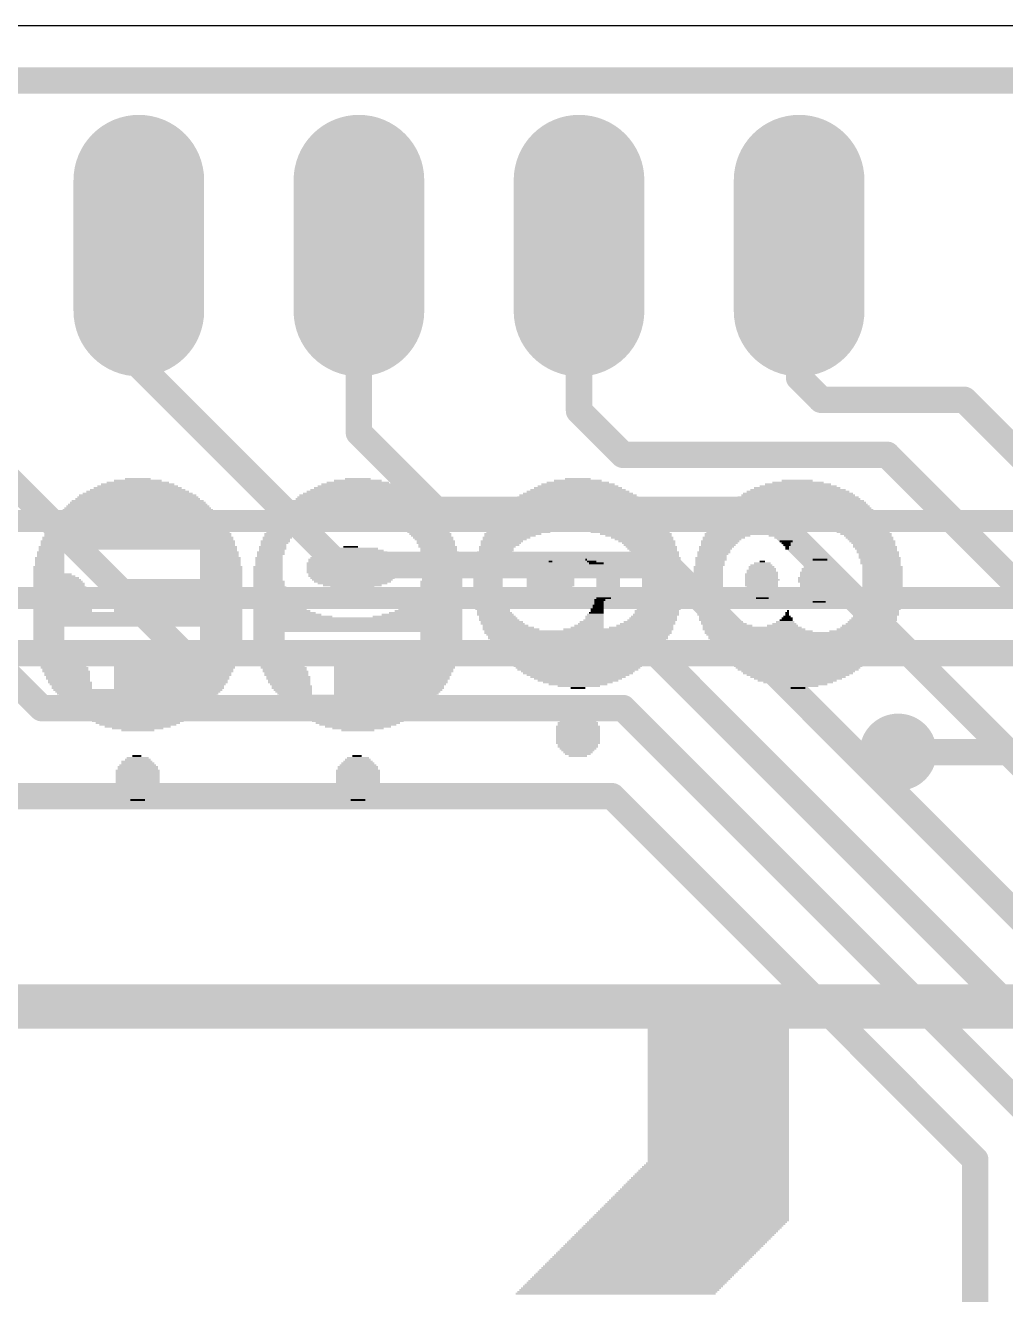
# Model space of a CAD drawing. Extents: x -3.4 to 68.6, y -0.2 to 53.3.
# Drawn here: x 32.73 to 44.04, y 38.7 to 53.34 of the extents above; entities that cross this region are included whole.
import ezdxf

# ---------------------------------------------------------------- set-up
doc = ezdxf.new("R2010")
doc.units = 0
for name, color, linetype in [('1', 12, 'CONTINUOUS'), ('16', 132, 'CONTINUOUS'), ('17', 110, 'CONTINUOUS'), ('18', 3, 'CONTINUOUS'), ('20', 53, 'CONTINUOUS'), ('200', 4, 'CONTINUOUS'), ('51', 253, 'CONTINUOUS')]:
    doc.layers.add(name, color=color, linetype=linetype)

# ---------------------------------------------------------------- blocks, each defined once
blk = doc.blocks.new('RECT')
blk.add_solid([(-0.5, -0.5), (0.5, -0.5), (-0.5, 0.5), (0.5, 0.5)])
blk = doc.blocks.new('LONGP100')
at = {"const_width": 1}
blk.add_lwpolyline([(-0.5, 0), (0.5, 0)], dxfattribs=at)
at = {"const_width": 0.5}
for points in [[(-0.5, 0.25, 1), (-0.5, -0.25)], [(0.5, -0.25, 1), (0.5, 0.25)]]:
    blk.add_lwpolyline(points, format="xyb", dxfattribs=at)
blk = doc.blocks.new('ROUNDV')
at = {"const_width": 0.5}
blk.add_lwpolyline([(0, -0.25, 1), (0, 0.25, 1), (0, -0.25)], format="xyb", dxfattribs=at)

msp = doc.modelspace()

# ---------------------------------------------------------------- linework, layer by layer
at = {"layer": '1', "const_width": 0.3048}
for points in [[(0.635, 52.705), (67.945, 52.705)], [(34.036, 50.8), (34.036, 49.425)], [(36.576, 48.641), (36.576, 50.8)], [(39.116, 48.895), (39.116, 50.8)], [(41.656, 49.276), (41.656, 50.8)], [(28.956, 49.425), (32.915, 45.466)], [(34.036, 49.425), (36.344, 47.117)], [(41.91, 49.022), (41.656, 49.276)], [(34.544, 46.101), (31.496, 49.149)], [(39.624, 48.387), (39.116, 48.895)], [(43.561, 49.022), (41.91, 49.022)], [(50.165, 42.418), (43.561, 49.022)], [(37.465, 47.752), (36.576, 48.641)], [(42.672, 48.387), (39.624, 48.387)], [(49.276, 41.783), (42.672, 48.387)], [(41.275, 47.752), (37.465, 47.752)], [(48.387, 40.64), (41.275, 47.752)], [(40.132, 47.117), (36.344, 47.117)], [(42.3545, 44.8945), (40.132, 47.117)], [(40.005, 46.101), (34.544, 46.101)], [(46.736, 39.37), (40.005, 46.101)], [(32.915, 45.466), (39.624, 45.466)], [(39.624, 45.466), (45.974, 39.116)], [(42.799, 44.958), (42.799, 44.8945)], [(47.625, 39.624), (42.3545, 44.8945)], [(42.799, 44.8945), (42.3545, 44.8945)], [(39.497, 44.45), (30.607, 44.45)], [(39.497, 44.45), (43.688, 40.259)], [(43.688, 40.259), (43.688, 24.892)]]:
    msp.add_lwpolyline(points, dxfattribs=at)
at = {"layer": '1', "const_width": 0.1524}
for points in [[(34.1122, 50.8, 1), (33.9598, 50.8)], [(36.6522, 50.8, 1), (36.4998, 50.8)], [(39.1922, 50.8, 1), (39.0398, 50.8)], [(41.7322, 50.8, 1), (41.5798, 50.8)], [(34.0899, 49.4789, 1), (33.9821, 49.3711)], [(33.9598, 49.425, 1), (34.1122, 49.425)], [(41.7099, 49.3299, 1), (41.6021, 49.2221)], [(41.5798, 49.276, 1), (41.7322, 49.276)], [(39.1699, 48.9489, 1), (39.0621, 48.8411)], [(41.91, 49.0982, 1), (41.91, 48.9458)], [(41.8561, 48.9681, 1), (41.9639, 49.0759)], [(43.6149, 49.0759, 1), (43.5071, 48.9681)], [(43.561, 48.9458, 1), (43.561, 49.0982)], [(39.0398, 48.895, 1), (39.1922, 48.895)], [(36.6299, 48.6949, 1), (36.5221, 48.5871)], [(36.4998, 48.641, 1), (36.6522, 48.641)], [(39.624, 48.4632, 1), (39.624, 48.3108)], [(39.5701, 48.3331, 1), (39.6779, 48.4409)], [(42.7259, 48.4409, 1), (42.6181, 48.3331)], [(42.672, 48.3108, 1), (42.672, 48.4632)], [(37.465, 47.8282, 1), (37.465, 47.6758)], [(37.4111, 47.6981, 1), (37.5189, 47.8059)], [(41.3289, 47.8059, 1), (41.2211, 47.6981)], [(41.275, 47.6758, 1), (41.275, 47.8282)], [(36.344, 47.1932, 1), (36.344, 47.0408)], [(36.2901, 47.0631, 1), (36.3979, 47.1709)], [(40.1859, 47.1709, 1), (40.0781, 47.0631)], [(40.132, 47.0408, 1), (40.132, 47.1932)], [(34.544, 46.1772, 1), (34.544, 46.0248)], [(34.4901, 46.0471, 1), (34.5979, 46.1549)], [(40.0589, 46.1549, 1), (39.9511, 46.0471)], [(40.005, 46.0248, 1), (40.005, 46.1772)], [(32.915, 45.5422, 1), (32.915, 45.3898)], [(32.8611, 45.4121, 1), (32.9689, 45.5199)], [(39.6779, 45.5199, 1), (39.5701, 45.4121)], [(39.624, 45.3898, 1), (39.624, 45.5422)], [(42.8752, 44.958, 1), (42.7228, 44.958)], [(42.4084, 44.9484, 1), (42.3006, 44.8406)], [(42.3545, 44.9707, 1), (42.3545, 44.8183)], [(42.3006, 44.8406, 1), (42.4084, 44.9484)], [(42.7228, 44.8945, 1), (42.8752, 44.8945)], [(42.799, 44.8183, 1), (42.799, 44.9707)], [(39.5509, 44.5039, 1), (39.4431, 44.3961)], [(39.497, 44.3738, 1), (39.497, 44.5262)], [(43.7642, 40.259, 1), (43.6118, 40.259)], [(43.6341, 40.2051, 1), (43.7419, 40.3129)]]:
    msp.add_lwpolyline(points, format="xyb", dxfattribs=at)
at = {"layer": '16'}
for points, const_width in [([(0.635, 52.705), (67.691, 52.705)], 0.3048), ([(62.611, 47.625), (20.574, 47.625)], 0.254), ([(20.828, 46.736), (60.96, 46.736)], 0.254), ([(59.944, 46.101), (22.987, 46.101)], 0.3048), ([(42.799, 44.958), (54.864, 44.958)], 0.3048)]:
    msp.add_lwpolyline(points, dxfattribs=dict(at, const_width=const_width))
at = {"layer": '16', "const_width": 0.1524}
msp.add_lwpolyline([(42.799, 45.0342, 1), (42.799, 44.8818)], format="xyb", dxfattribs=at)
at = {"layer": '20'}
msp.add_line((1, 53.34), (64.516, 53.34), dxfattribs=at)

# ---------------------------------------------------------------- block references
at = {"layer": '17', "xscale": 1.508, "yscale": 1.508, "rotation": 90}
for p in [(34.036, 50.8), (34.036, 50.8), (36.576, 50.8), (36.576, 50.8), (39.116, 50.8), (39.116, 50.8), (41.656, 50.8), (41.656, 50.8)]:
    msp.add_blockref('LONGP100', p, dxfattribs=at)
at = {"layer": '18', "xscale": 0.889, "yscale": 0.889}
msp.add_blockref('ROUNDV', (42.799, 44.958), dxfattribs=at)
msp.add_blockref('ROUNDV', (42.799, 44.958), dxfattribs=at)
at = {"layer": '200', "yscale": 0.0212}
for p, xscale in [((34.0241, 48.0041), 1.016), ((34.0241, 48.0252), 0.9313), ((34.0241, 48.0464), 0.8466), ((34.0241, 48.0676), 0.7196), ((34.0241, 48.0887), 0.5503), ((34.0241, 48.1099), 0.2963), ((36.564, 48.0041), 1.016), ((36.564, 48.0252), 0.9313), ((36.564, 48.0464), 0.8466), ((36.564, 48.0676), 0.7196), ((36.564, 48.0887), 0.5503), ((36.564, 48.1099), 0.2963), ((39.1039, 48.0041), 1.016), ((39.1039, 48.0252), 0.9313), ((39.1039, 48.0464), 0.8466), ((39.1039, 48.0676), 0.7196), ((39.1039, 48.0887), 0.5503), ((39.1039, 48.1099), 0.2963), ((41.6332, 48.0041), 0.9948), ((41.6438, 48.0252), 0.889), ((41.6438, 48.0464), 0.762), ((41.6438, 48.0676), 0.5926), ((41.6332, 48.0887), 0.3598), ((34.0241, 47.8771), 1.4393), ((34.0241, 47.8983), 1.3969), ((34.0241, 47.9194), 1.3546), ((34.0241, 47.9406), 1.27), ((34.0241, 47.9617), 1.1853), ((34.0241, 47.9829), 1.1006), ((36.564, 47.8771), 1.4393), ((36.564, 47.8983), 1.3969), ((36.564, 47.9194), 1.3546), ((36.564, 47.9406), 1.27), ((36.564, 47.9617), 1.1853), ((36.564, 47.9829), 1.1006), ((39.1039, 47.8771), 1.4393), ((39.1039, 47.8983), 1.3969), ((39.1039, 47.9194), 1.3546), ((39.1039, 47.9406), 1.27), ((39.1039, 47.9617), 1.1853), ((39.1039, 47.9829), 1.1006), ((41.6438, 47.8771), 1.4393), ((41.6438, 47.8983), 1.3969), ((41.6438, 47.9194), 1.3123), ((41.6438, 47.9406), 1.27), ((41.6438, 47.9617), 1.1853), ((41.6437, 47.9829), 1.1006), ((34.0241, 47.7289), 1.7779), ((34.0241, 47.7501), 1.7356), ((34.0241, 47.7713), 1.6933), ((34.0241, 47.7924), 1.6509), ((34.0241, 47.8136), 1.6086), ((34.0241, 47.8348), 1.5663), ((34.0241, 47.8559), 1.5239), ((36.564, 47.7289), 1.7779), ((36.564, 47.7501), 1.7356), ((36.564, 47.7713), 1.6933), ((36.564, 47.7924), 1.6509), ((36.564, 47.8136), 1.6086), ((36.564, 47.8348), 1.5663), ((36.564, 47.8559), 1.5239), ((39.1039, 47.7289), 1.7779), ((39.1039, 47.7501), 1.7356), ((39.1039, 47.7713), 1.6933), ((39.1039, 47.7924), 1.6509), ((39.1039, 47.8136), 1.6086), ((39.1039, 47.8348), 1.5663), ((39.1039, 47.8559), 1.5239), ((41.6438, 47.7289), 1.7779), ((41.6438, 47.7501), 1.7356), ((41.6438, 47.7713), 1.6933), ((41.6438, 47.7924), 1.6509), ((41.6438, 47.8136), 1.6086), ((41.6438, 47.8348), 1.5663), ((41.6438, 47.8559), 1.5239), ((34.0241, 47.5808), 2.0319), ((34.0241, 47.6019), 1.9896), ((34.0241, 47.6443), 1.9473), ((34.0241, 47.6231), 1.9473), ((34.0241, 47.6654), 1.9049), ((34.0241, 47.6866), 1.8626), ((34.0241, 47.7078), 1.8203), ((35.7808, 47.5808), 0.4656), ((35.8126, 47.6019), 0.4868), ((35.9078, 47.6443), 0.635), ((35.8655, 47.6231), 0.5503), ((36.564, 47.6654), 1.9049), ((36.564, 47.6866), 1.8626), ((36.564, 47.7078), 1.8203), ((37.1566, 47.6443), 0.762), ((37.2095, 47.6231), 0.6561), ((37.2518, 47.6019), 0.6138), ((37.2836, 47.5808), 0.5926), ((39.1039, 47.5808), 2.0319), ((39.1039, 47.6019), 1.9896), ((39.1039, 47.6443), 1.9473), ((39.1039, 47.6231), 1.9473), ((39.1039, 47.6654), 1.9049), ((39.1039, 47.6866), 1.8626), ((39.1039, 47.7078), 1.8203), ((41.6438, 47.5808), 2.0319), ((41.6438, 47.6019), 1.9896), ((41.6438, 47.6443), 1.9473), ((41.6438, 47.6231), 1.9473), ((41.6438, 47.6654), 1.9049), ((41.6438, 47.6866), 1.8626), ((41.6438, 47.7078), 1.8203), ((34.0241, 47.4326), 2.2012), ((34.0241, 47.4749), 2.1589), ((34.0241, 47.4538), 2.1589), ((34.0241, 47.5173), 2.1166), ((34.0241, 47.4961), 2.1166), ((34.0241, 47.5384), 2.0743), ((34.0241, 47.5596), 2.0319), ((35.6327, 47.4326), 0.3387), ((35.6538, 47.4538), 0.3387), ((35.6644, 47.4749), 0.3598), ((35.6962, 47.5173), 0.381), ((35.6856, 47.4961), 0.3598), ((35.7279, 47.5384), 0.4021), ((35.7597, 47.5596), 0.4233), ((37.3048, 47.5596), 0.5503), ((37.3365, 47.5384), 0.5291), ((37.3683, 47.5173), 0.508), ((37.3788, 47.4961), 0.4868), ((37.4, 47.4749), 0.4868), ((37.4106, 47.4538), 0.4656), ((37.4318, 47.4326), 0.4656), ((38.2784, 47.4326), 0.5503), ((38.3207, 47.4538), 0.5926), ((38.3525, 47.4749), 0.6561), ((39.1039, 47.5173), 2.1166), ((38.416, 47.4961), 0.7408), ((39.1039, 47.5384), 2.0743), ((39.1039, 47.5596), 2.0319), ((39.7071, 47.4961), 0.9101), ((39.7706, 47.4749), 0.8255), ((39.8023, 47.4538), 0.762), ((39.8447, 47.4326), 0.7196), ((40.7865, 47.4326), 0.4868), ((41.1146, 47.4749), 1.1006), ((40.8289, 47.4538), 0.5291), ((41.1781, 47.5173), 1.1853), ((41.1464, 47.4961), 1.1218), ((41.6438, 47.5384), 2.0743), ((41.6438, 47.5596), 2.0319), ((41.4744, 47.4538), 0.3387), ((41.4956, 47.4326), 0.254), ((42.3634, 47.5173), 0.6773), ((42.3951, 47.4961), 0.6138), ((42.4269, 47.4749), 0.5926), ((42.4481, 47.4538), 0.5503), ((42.4692, 47.4326), 0.5503), ((34.0241, 47.3268), 2.2859), ((34.0241, 47.3056), 2.2859), ((33.0293, 47.2844), 0.2963), ((34.0241, 47.3903), 2.2436), ((34.0241, 47.3691), 2.2436), ((34.0241, 47.3479), 2.2436), ((34.0241, 47.4114), 2.2012), ((34.9554, 47.2844), 0.4233), ((35.5797, 47.3268), 0.3175), ((35.5797, 47.3056), 0.3175), ((35.5692, 47.2844), 0.2963), ((35.6115, 47.3903), 0.3387), ((35.5903, 47.3479), 0.2963), ((35.6009, 47.3691), 0.3175), ((35.6221, 47.4114), 0.3175), ((36.5005, 47.2844), 0.7196), ((36.511, 47.3056), 0.5715), ((36.4793, 47.3268), 0.1693), ((37.4423, 47.4114), 0.4445), ((37.4635, 47.3903), 0.4445), ((37.4635, 47.3691), 0.4445), ((37.4847, 47.3268), 0.4445), ((37.4741, 47.3479), 0.4233), ((37.4952, 47.3056), 0.4233), ((37.4952, 47.2844), 0.4233), ((38.162, 47.3056), 0.4022), ((38.162, 47.2844), 0.4022), ((38.1726, 47.3268), 0.4233), ((38.2255, 47.3903), 0.4868), ((38.2149, 47.3691), 0.4656), ((38.2043, 47.3479), 0.4445), ((38.2572, 47.4114), 0.508), ((39.8658, 47.4114), 0.6773), ((39.8976, 47.3903), 0.6561), ((39.9187, 47.3691), 0.6138), ((39.9293, 47.3479), 0.5926), ((39.9505, 47.3268), 0.5926), ((39.9611, 47.3056), 0.5715), ((39.9717, 47.2844), 0.5503), ((40.7019, 47.3268), 0.4022), ((40.6913, 47.3056), 0.381), ((40.6807, 47.2844), 0.3598), ((40.7442, 47.3903), 0.4445), ((40.723, 47.3479), 0.4022), ((40.7336, 47.3691), 0.4233), ((40.7654, 47.4114), 0.4445), ((41.5062, 47.4114), 0.1905), ((41.5062, 47.3903), 0.1482), ((41.5062, 47.3691), 0.1058), ((41.5168, 47.3479), 0.0847), ((41.5168, 47.3268), 0.0423), ((41.5168, 47.3056), 0.0423), ((42.4798, 47.4114), 0.5291), ((42.501, 47.3903), 0.5291), ((42.5115, 47.3691), 0.508), ((42.5221, 47.3479), 0.4868), ((42.5327, 47.3268), 0.508), ((42.5433, 47.3056), 0.4868), ((42.5539, 47.2844), 0.4656), ((33.0081, 47.1998), 0.3387), ((33.0081, 47.1786), 0.3387), ((33.0081, 47.1574), 0.3387), ((33.0081, 47.1363), 0.3387), ((33.0187, 47.2633), 0.3175), ((33.0187, 47.2421), 0.3175), ((33.0187, 47.2209), 0.3175), ((34.9659, 47.2633), 0.4445), ((34.9659, 47.2421), 0.4445), ((34.9659, 47.2209), 0.4445), ((34.9765, 47.1998), 0.4657), ((34.9765, 47.1786), 0.4657), ((34.9765, 47.1574), 0.4657), ((34.9765, 47.1363), 0.4657), ((35.5374, 47.1998), 0.3175), ((35.5374, 47.1786), 0.3175), ((35.5374, 47.1574), 0.3175), ((35.5374, 47.1363), 0.3175), ((35.5586, 47.2633), 0.3175), ((35.5586, 47.2421), 0.3175), ((35.548, 47.2209), 0.2963), ((36.5005, 47.1363), 1.0583), ((36.5005, 47.1786), 1.016), ((36.511, 47.1574), 1.0371), ((36.5005, 47.1998), 0.9736), ((36.5005, 47.2209), 0.9313), ((36.5005, 47.2421), 0.889), ((36.5005, 47.2633), 0.8043), ((37.5058, 47.2633), 0.4445), ((37.5164, 47.2421), 0.4233), ((37.5164, 47.2209), 0.4233), ((37.527, 47.1998), 0.4445), ((37.527, 47.1786), 0.4445), ((37.527, 47.1574), 0.4445), ((37.527, 47.1363), 0.4445), ((38.0879, 47.1363), 0.3387), ((38.1091, 47.1998), 0.381), ((38.0985, 47.1786), 0.3598), ((38.0985, 47.1574), 0.3598), ((38.1408, 47.2633), 0.4022), ((38.1302, 47.2421), 0.381), ((38.1196, 47.2209), 0.3598), ((38.7864, 47.1363), 0.2117), ((38.7864, 47.1574), 0.0423), ((39.1991, 47.1786), 0.0212), ((39.2626, 47.1574), 0.1058), ((39.3155, 47.1363), 0.1693), ((39.9928, 47.2633), 0.5503), ((40.0034, 47.2421), 0.5291), ((40.014, 47.2209), 0.508), ((40.0352, 47.1998), 0.508), ((40.0352, 47.1786), 0.508), ((40.0457, 47.1574), 0.4868), ((40.0457, 47.1363), 0.4868), ((40.6278, 47.1574), 0.3387), ((40.6278, 47.1363), 0.3387), ((40.6384, 47.1998), 0.3598), ((40.6384, 47.1786), 0.3598), ((40.6701, 47.2633), 0.381), ((40.6595, 47.2421), 0.3598), ((40.649, 47.2209), 0.3387), ((41.231, 47.1363), 0.1905), ((41.231, 47.1574), 0.0635), ((41.8977, 47.1363), 0.2963), ((41.8977, 47.1574), 0.254), ((41.8977, 47.1786), 0.1693), ((42.5645, 47.2633), 0.4868), ((42.575, 47.2421), 0.4656), ((42.575, 47.2209), 0.4656), ((42.5856, 47.1998), 0.4868), ((42.5962, 47.1786), 0.4656), ((42.5962, 47.1574), 0.4656), ((42.5962, 47.1363), 0.4656), ((33.0398, 47.0093), 0.4445), ((32.9975, 47.0939), 0.3598), ((32.9975, 47.0728), 0.3598), ((32.9975, 47.0516), 0.3598), ((32.9975, 47.0305), 0.3598), ((33.061, 46.9881), 0.4868), ((33.0081, 47.1151), 0.3387), ((34.9765, 47.1151), 0.4657), ((34.9871, 47.0939), 0.4868), ((34.9871, 47.0728), 0.4868), ((34.9871, 47.0516), 0.4868), ((34.9871, 47.0305), 0.4868), ((34.9871, 47.0093), 0.4868), ((34.9871, 46.9881), 0.4868), ((35.5268, 47.0939), 0.3387), ((35.5268, 47.0728), 0.3387), ((35.5268, 47.0516), 0.3387), ((35.5268, 47.0305), 0.3387), ((35.5268, 47.0093), 0.3387), ((35.5268, 46.9881), 0.3387), ((35.5374, 47.1151), 0.3175), ((36.5005, 47.1151), 1.0583), ((36.5005, 47.0939), 1.0583), ((36.5005, 47.0728), 1.0583), ((36.5005, 47.0516), 1.0583), ((36.5005, 47.0305), 1.0583), ((36.5005, 47.0093), 1.016), ((36.5005, 46.9881), 1.016), ((37.527, 47.1151), 0.4445), ((37.5376, 47.0939), 0.4656), ((37.5376, 47.0728), 0.4656), ((37.5376, 47.0516), 0.4656), ((37.5376, 47.0305), 0.4656), ((37.5376, 47.0093), 0.4656), ((37.5376, 46.9881), 0.4656), ((38.0667, 47.0728), 0.3387), ((38.0667, 47.0516), 0.3387), ((38.0667, 47.0305), 0.3387), ((38.0667, 47.0093), 0.3387), ((38.0667, 46.9881), 0.3387), ((38.0773, 47.0939), 0.3598), ((38.0879, 47.1151), 0.3387), ((38.7864, 47.0093), 0.508), ((38.7864, 46.9881), 0.508), ((38.7864, 47.0516), 0.4656), ((38.797, 47.0305), 0.4868), ((38.7864, 47.0728), 0.4233), ((38.7864, 47.0939), 0.381), ((38.797, 47.1151), 0.3175), ((39.3367, 47.1151), 0.2117), ((39.3684, 47.0939), 0.2328), ((39.3896, 47.0728), 0.2328), ((39.4002, 47.0516), 0.254), ((39.4213, 47.0305), 0.254), ((39.4319, 47.0093), 0.2752), ((39.4319, 46.9881), 0.2752), ((40.0563, 47.1151), 0.4657), ((40.0669, 47.0939), 0.4868), ((40.0669, 47.0728), 0.4868), ((40.0775, 47.0516), 0.4657), ((40.0775, 47.0305), 0.4657), ((40.0775, 47.0093), 0.4657), ((40.0775, 46.9881), 0.4657), ((40.6066, 47.0939), 0.3387), ((40.6066, 47.0728), 0.3387), ((40.6066, 47.0516), 0.3387), ((40.6066, 47.0305), 0.3387), ((40.6066, 47.0093), 0.3387), ((40.6066, 46.9881), 0.3387), ((40.6278, 47.1151), 0.3387), ((41.2204, 47.0093), 0.381), ((41.2204, 46.9881), 0.381), ((41.2204, 47.0516), 0.3387), ((41.231, 47.0305), 0.3598), ((41.2204, 47.0939), 0.2963), ((41.231, 47.0728), 0.3175), ((41.2204, 47.1151), 0.254), ((41.8977, 47.0305), 0.4657), ((41.8977, 47.0093), 0.4657), ((41.8977, 46.9881), 0.4657), ((41.8977, 47.0728), 0.4233), ((41.8977, 47.0516), 0.4233), ((41.8977, 47.0939), 0.381), ((41.8977, 47.1151), 0.3387), ((42.6068, 47.1151), 0.4445), ((42.6174, 47.0939), 0.4656), ((42.6174, 47.0728), 0.4656), ((42.6174, 47.0516), 0.4656), ((42.6174, 47.0305), 0.4656), ((42.6174, 47.0093), 0.4656), ((42.6174, 46.9881), 0.4656), ((33.1033, 46.9246), 0.5715), ((33.1139, 46.9035), 0.5926), ((33.1139, 46.8823), 0.5926), ((33.1245, 46.8611), 0.6138), ((33.1351, 46.84), 0.635), ((33.0822, 46.967), 0.5291), ((33.0928, 46.9458), 0.5503), ((34.4897, 46.9458), 1.4816), ((34.4897, 46.9246), 1.4816), ((34.4897, 46.9035), 1.4816), ((34.4897, 46.8823), 1.4816), ((34.4897, 46.8611), 1.4816), ((34.4897, 46.84), 1.4816), ((34.9871, 46.967), 0.4868), ((35.5268, 46.967), 0.3387), ((35.5268, 46.9458), 0.3387), ((35.5374, 46.9246), 0.3598), ((35.5374, 46.9035), 0.3598), ((35.5374, 46.8823), 0.3598), ((35.548, 46.8611), 0.381), ((35.548, 46.84), 0.381), ((36.5005, 46.967), 0.9736), ((36.5005, 46.9458), 0.9313), ((36.5005, 46.9246), 0.889), ((36.5005, 46.9035), 0.8043), ((36.5005, 46.8823), 0.6773), ((36.5005, 46.8611), 0.508), ((37.5164, 46.84), 0.508), ((37.527, 46.9246), 0.4868), ((37.527, 46.9035), 0.4868), ((37.527, 46.8823), 0.4868), ((37.527, 46.8611), 0.4868), ((37.5376, 46.967), 0.4656), ((37.5376, 46.9458), 0.4656), ((38.0667, 46.967), 0.3387), ((38.0667, 46.9458), 0.3387), ((38.0667, 46.9246), 0.3387), ((38.0667, 46.9035), 0.3387), ((38.0667, 46.8823), 0.3387), ((38.0667, 46.8611), 0.3387), ((38.0667, 46.84), 0.3387), ((38.7758, 46.8611), 0.5291), ((38.7864, 46.967), 0.5503), ((38.7864, 46.9458), 0.5503), ((38.7864, 46.9246), 0.5503), ((38.7864, 46.9035), 0.5503), ((38.7864, 46.8823), 0.5503), ((38.7864, 46.84), 0.508), ((39.4531, 46.967), 0.2752), ((39.4531, 46.9458), 0.2752), ((39.4531, 46.9246), 0.2752), ((39.4531, 46.9035), 0.2752), ((39.4531, 46.8823), 0.2752), ((39.4531, 46.8611), 0.2752), ((39.4531, 46.84), 0.2752), ((40.0775, 46.967), 0.4657), ((40.0775, 46.9458), 0.4657), ((40.0775, 46.9246), 0.4657), ((40.0775, 46.9035), 0.4657), ((40.0775, 46.8823), 0.4657), ((40.0775, 46.8611), 0.4657), ((40.0775, 46.84), 0.4657), ((40.6066, 46.967), 0.3387), ((40.6066, 46.9458), 0.3387), ((40.6066, 46.9246), 0.3387), ((40.6066, 46.9035), 0.3387), ((40.6066, 46.8823), 0.3387), ((40.6066, 46.8611), 0.3387), ((40.6066, 46.84), 0.3387), ((41.2204, 46.967), 0.381), ((41.231, 46.9458), 0.4022), ((41.2204, 46.9246), 0.381), ((41.2204, 46.9035), 0.381), ((41.2204, 46.8823), 0.381), ((41.231, 46.8611), 0.3598), ((41.231, 46.84), 0.3598), ((41.8872, 46.967), 0.4868), ((41.8872, 46.9458), 0.4868), ((41.8872, 46.9246), 0.4868), ((41.8977, 46.9035), 0.4657), ((41.8977, 46.8823), 0.4657), ((41.8977, 46.8611), 0.4657), ((41.8872, 46.84), 0.4445), ((42.6174, 46.967), 0.4656), ((42.6174, 46.9458), 0.4656), ((42.6174, 46.9246), 0.4656), ((42.6174, 46.9035), 0.4656), ((42.6174, 46.8823), 0.4656), ((42.6174, 46.8611), 0.4656), ((42.6174, 46.84), 0.4656), ((33.1351, 46.8188), 0.635), ((33.1351, 46.7976), 0.635), ((33.1457, 46.7765), 0.6561), ((33.1457, 46.7553), 0.6561), ((33.1457, 46.7341), 0.6561), ((33.1457, 46.713), 0.6561), ((33.1457, 46.6918), 0.6561), ((34.4897, 46.8188), 1.4816), ((34.4897, 46.7976), 1.4816), ((34.4897, 46.7765), 1.4816), ((34.4897, 46.7553), 1.4816), ((34.4897, 46.7341), 1.4816), ((34.4897, 46.713), 1.4816), ((34.4897, 46.6918), 1.4816), ((35.548, 46.8188), 0.381), ((35.5586, 46.7976), 0.4022), ((35.5797, 46.7341), 0.4445), ((35.5903, 46.713), 0.4657), ((35.6009, 46.6918), 0.4868), ((35.5692, 46.7765), 0.4233), ((35.5692, 46.7553), 0.4233), ((37.4635, 46.6918), 0.6138), ((37.4741, 46.713), 0.5926), ((37.4847, 46.7341), 0.5715), ((37.4952, 46.7765), 0.5503), ((37.4952, 46.7553), 0.5503), ((37.5058, 46.7976), 0.5291), ((37.5164, 46.8188), 0.508), ((38.0667, 46.8188), 0.3387), ((38.0667, 46.7976), 0.3387), ((38.0667, 46.7765), 0.3387), ((38.0773, 46.7553), 0.3598), ((38.0773, 46.7341), 0.3598), ((38.0773, 46.713), 0.3598), ((38.0985, 46.6918), 0.3598), ((38.7864, 46.8188), 0.508), ((38.7864, 46.7976), 0.4656), ((38.7864, 46.7765), 0.4233), ((38.7864, 46.7553), 0.381), ((38.7864, 46.7341), 0.2963), ((38.7864, 46.713), 0.2117), ((39.3578, 46.713), 0.127), ((39.3473, 46.6918), 0.1058), ((39.4425, 46.8188), 0.254), ((39.4319, 46.7976), 0.2328), ((39.4319, 46.7765), 0.2328), ((39.4002, 46.7341), 0.1693), ((39.4108, 46.7553), 0.1905), ((40.0669, 46.7341), 0.4868), ((40.0669, 46.713), 0.4868), ((40.0563, 46.6918), 0.4657), ((40.0775, 46.8188), 0.4657), ((40.0775, 46.7976), 0.4657), ((40.0775, 46.7765), 0.4657), ((40.0775, 46.7553), 0.4657), ((40.6066, 46.8188), 0.3387), ((40.6066, 46.7976), 0.3387), ((40.6172, 46.7765), 0.3598), ((40.6172, 46.7553), 0.3598), ((40.6172, 46.7341), 0.3598), ((40.6172, 46.713), 0.3598), ((40.6384, 46.6918), 0.3598), ((41.2204, 46.8188), 0.3387), ((41.2204, 46.7976), 0.2963), ((41.231, 46.7765), 0.2752), ((41.231, 46.7553), 0.2328), ((41.231, 46.7341), 0.1482), ((41.8977, 46.8188), 0.4233), ((41.8872, 46.7976), 0.4022), ((41.8977, 46.7765), 0.381), ((41.8977, 46.7553), 0.3387), ((41.8977, 46.7341), 0.2963), ((41.8872, 46.713), 0.2328), ((41.8872, 46.6918), 0.1482), ((42.6068, 46.7553), 0.4868), ((42.6068, 46.7341), 0.4868), ((42.6068, 46.713), 0.4868), ((42.5962, 46.6918), 0.4656), ((42.6174, 46.8188), 0.4656), ((42.6174, 46.7976), 0.4656), ((42.6174, 46.7765), 0.4656), ((33.1563, 46.6706), 0.6773), ((33.1563, 46.6495), 0.6773), ((33.1563, 46.6283), 0.6773), ((33.1563, 46.6071), 0.6773), ((33.1563, 46.586), 0.6773), ((34.0241, 46.5648), 2.4129), ((34.0241, 46.5436), 2.4129), ((34.4897, 46.6706), 1.4816), ((34.4897, 46.6495), 1.4816), ((34.4897, 46.6283), 1.4816), ((34.4897, 46.6071), 1.4816), ((34.4897, 46.586), 1.4816), ((35.6115, 46.6706), 0.508), ((35.6432, 46.6283), 0.5715), ((35.6644, 46.6071), 0.6138), ((35.7173, 46.5648), 0.7196), ((35.7491, 46.5436), 0.7831), ((35.6327, 46.6495), 0.5503), ((35.6856, 46.586), 0.6561), ((37.3048, 46.5436), 0.9313), ((37.3471, 46.5648), 0.8466), ((37.3788, 46.586), 0.7831), ((37.4, 46.6071), 0.7408), ((37.4212, 46.6283), 0.6985), ((37.4318, 46.6495), 0.6773), ((37.4529, 46.6706), 0.635), ((38.1196, 46.6071), 0.4022), ((38.0985, 46.6706), 0.3598), ((38.1091, 46.6495), 0.381), ((38.1091, 46.6283), 0.381), ((38.1302, 46.586), 0.381), ((38.1408, 46.5648), 0.4022), ((38.1514, 46.5436), 0.4233), ((39.3049, 46.5436), 0.1905), ((39.3155, 46.5648), 0.1693), ((39.3261, 46.6071), 0.1482), ((39.3261, 46.586), 0.1482), ((39.3367, 46.6495), 0.127), ((39.3367, 46.6283), 0.127), ((39.3473, 46.6706), 0.1058), ((40.0034, 46.5436), 0.5291), ((40.014, 46.586), 0.508), ((40.014, 46.5648), 0.508), ((40.0352, 46.6071), 0.508), ((40.0457, 46.6706), 0.4868), ((40.0457, 46.6495), 0.4868), ((40.0457, 46.6283), 0.4868), ((40.6595, 46.6071), 0.4022), ((40.6384, 46.6706), 0.3598), ((40.649, 46.6495), 0.381), ((40.649, 46.6283), 0.381), ((40.6701, 46.586), 0.381), ((40.6807, 46.5648), 0.4022), ((40.6913, 46.5436), 0.4233), ((41.5168, 46.5648), 0.0423), ((41.5168, 46.5436), 0.0423), ((41.5273, 46.586), 0.0212), ((42.5433, 46.5436), 0.5291), ((42.5539, 46.5648), 0.508), ((42.575, 46.6071), 0.508), ((42.5645, 46.586), 0.4868), ((42.5856, 46.6706), 0.4868), ((42.5856, 46.6495), 0.4868), ((42.5856, 46.6283), 0.4868), ((32.9975, 46.3955), 0.3598), ((34.0241, 46.5225), 2.4129), ((34.0241, 46.5013), 2.4129), ((34.0241, 46.4801), 2.4129), ((34.0241, 46.459), 2.4129), ((34.0241, 46.4378), 2.4129), ((34.0241, 46.4166), 2.4129), ((34.9871, 46.3955), 0.4868), ((35.8126, 46.5225), 0.9101), ((36.564, 46.5013), 2.4129), ((36.564, 46.4801), 2.4129), ((36.564, 46.459), 2.4129), ((36.564, 46.4378), 2.4129), ((36.564, 46.4166), 2.4129), ((36.564, 46.3955), 2.4129), ((37.2518, 46.5225), 1.0371), ((38.1831, 46.5013), 0.4445), ((38.1937, 46.4801), 0.4656), ((38.1726, 46.5225), 0.4233), ((38.2255, 46.459), 0.4868), ((38.2361, 46.4378), 0.508), ((38.2678, 46.4166), 0.5291), ((38.2996, 46.3955), 0.5926), ((39.2097, 46.3955), 0.381), ((39.2308, 46.4166), 0.3387), ((39.252, 46.4378), 0.2963), ((39.2626, 46.459), 0.2752), ((39.2838, 46.4801), 0.2328), ((39.2943, 46.5225), 0.2117), ((39.2943, 46.5013), 0.2117), ((39.8341, 46.3955), 0.7408), ((39.8764, 46.4166), 0.6561), ((39.9082, 46.4378), 0.635), ((39.9293, 46.459), 0.5926), ((39.9611, 46.4801), 0.5715), ((39.9717, 46.5013), 0.5503), ((39.9822, 46.5225), 0.5291), ((40.723, 46.5013), 0.4445), ((40.7125, 46.5225), 0.4233), ((40.7336, 46.4801), 0.4657), ((40.7865, 46.4378), 0.5291), ((40.7654, 46.459), 0.4868), ((40.8289, 46.4166), 0.5715), ((41.1146, 46.3955), 1.143), ((41.4638, 46.4166), 0.3598), ((41.485, 46.4378), 0.2752), ((41.4956, 46.459), 0.2117), ((41.5062, 46.4801), 0.1482), ((41.5168, 46.5013), 0.127), ((41.5168, 46.5225), 0.0847), ((42.4375, 46.3955), 0.6138), ((42.4481, 46.4166), 0.5926), ((42.4798, 46.4378), 0.5715), ((42.4904, 46.459), 0.5503), ((42.5115, 46.4801), 0.5503), ((42.5221, 46.5013), 0.5291), ((42.5327, 46.5225), 0.508), ((32.9975, 46.3743), 0.3598), ((32.9975, 46.3531), 0.3598), ((32.9975, 46.332), 0.3598), ((32.9975, 46.3108), 0.3598), ((32.9975, 46.2896), 0.3598), ((32.9975, 46.2685), 0.3598), ((32.9975, 46.2473), 0.3598), ((34.9871, 46.3743), 0.4868), ((34.9871, 46.3531), 0.4868), ((34.9871, 46.332), 0.4868), ((34.9871, 46.3108), 0.4868), ((34.9871, 46.2896), 0.4868), ((34.9871, 46.2685), 0.4868), ((34.9871, 46.2473), 0.4868), ((35.5374, 46.332), 0.3598), ((35.5374, 46.3108), 0.3598), ((35.5374, 46.2896), 0.3598), ((35.5374, 46.2685), 0.3598), ((35.5374, 46.2473), 0.3598), ((36.564, 46.3743), 2.4129), ((36.564, 46.3531), 2.4129), ((37.527, 46.332), 0.4868), ((37.527, 46.3108), 0.4868), ((37.527, 46.2896), 0.4868), ((37.527, 46.2685), 0.4868), ((37.527, 46.2473), 0.4868), ((38.3313, 46.3743), 0.6561), ((39.1039, 46.3531), 2.1589), ((39.1039, 46.332), 2.1589), ((39.1039, 46.3108), 2.1166), ((39.1039, 46.2896), 2.0743), ((39.1039, 46.2685), 2.0743), ((39.1039, 46.2473), 2.0319), ((39.5695, 46.3743), 1.2699), ((41.1358, 46.3743), 1.1853), ((41.1887, 46.3531), 1.2488), ((41.6332, 46.332), 2.1378), ((41.6438, 46.3108), 2.1166), ((41.6438, 46.2896), 2.0743), ((41.6438, 46.2685), 2.0743), ((41.6438, 46.2473), 2.0319), ((42.3634, 46.3531), 0.7196), ((42.4163, 46.3743), 0.6561), ((32.9975, 46.2262), 0.3598), ((32.9975, 46.205), 0.3598), ((33.0081, 46.1838), 0.3387), ((33.0081, 46.1627), 0.3387), ((33.0081, 46.1415), 0.3387), ((33.0398, 46.1203), 0.4022), ((34.9871, 46.2262), 0.4868), ((34.9765, 46.205), 0.4657), ((34.9765, 46.1838), 0.4657), ((34.9765, 46.1627), 0.4657), ((34.9765, 46.1415), 0.4657), ((34.9765, 46.1203), 0.4657), ((35.5374, 46.2262), 0.3598), ((35.548, 46.205), 0.3387), ((35.548, 46.1838), 0.3387), ((35.548, 46.1627), 0.3387), ((35.548, 46.1415), 0.3387), ((35.548, 46.1203), 0.3387), ((37.527, 46.2262), 0.4868), ((37.5164, 46.205), 0.4656), ((37.5164, 46.1838), 0.4656), ((37.5164, 46.1627), 0.4656), ((37.5164, 46.1415), 0.4656), ((37.5164, 46.1203), 0.4656), ((39.1039, 46.2262), 2.0319), ((39.1039, 46.205), 1.9896), ((39.1039, 46.1838), 1.9473), ((39.1039, 46.1627), 1.9049), ((39.1039, 46.1415), 1.9049), ((39.1039, 46.1203), 1.8626), ((41.6438, 46.2262), 2.0319), ((41.6438, 46.205), 1.9896), ((41.6438, 46.1838), 1.9473), ((41.6438, 46.1627), 1.9049), ((41.6438, 46.1415), 1.9049), ((41.6438, 46.1203), 1.8626), ((33.0716, 46.0992), 0.4233), ((33.1033, 46.0568), 0.4868), ((33.1139, 46.0357), 0.508), ((33.0928, 46.078), 0.4656), ((33.1351, 46.0145), 0.508), ((33.1457, 45.9933), 0.5291), ((33.1563, 45.9722), 0.5503), ((34.4685, 46.0568), 1.4393), ((34.4685, 46.0357), 1.4393), ((34.458, 46.0145), 1.4181), ((34.458, 45.9933), 1.4181), ((34.458, 45.9722), 1.4181), ((34.9659, 46.0992), 0.4445), ((34.9659, 46.078), 0.4445), ((35.5586, 46.0992), 0.3175), ((35.5692, 46.078), 0.3387), ((35.6115, 46.0568), 0.4233), ((35.6327, 46.0357), 0.4656), ((35.6538, 46.0145), 0.4656), ((35.6644, 45.9933), 0.4868), ((35.675, 45.9722), 0.508), ((36.9979, 46.0145), 1.4181), ((36.9979, 45.9933), 1.4181), ((36.9979, 45.9722), 1.4181), ((37.5058, 46.0992), 0.4445), ((37.5058, 46.078), 0.4445), ((37.5058, 46.0568), 0.4445), ((37.5058, 46.0357), 0.4445), ((39.1039, 46.0992), 1.8203), ((39.1039, 46.078), 1.7779), ((39.1039, 46.0568), 1.7356), ((39.1039, 46.0357), 1.6933), ((39.1039, 46.0145), 1.6509), ((39.1039, 45.9933), 1.6086), ((39.1039, 45.9722), 1.5663), ((41.6438, 46.0992), 1.8203), ((41.6438, 46.078), 1.7779), ((41.6438, 46.0568), 1.7356), ((41.6438, 46.0357), 1.6933), ((41.6438, 46.0145), 1.6509), ((41.6438, 45.9933), 1.6086), ((41.6438, 45.9722), 1.5663), ((33.1774, 45.9298), 0.5503), ((33.1668, 45.951), 0.5291), ((33.188, 45.9087), 0.5291), ((33.1986, 45.8875), 0.5503), ((33.2092, 45.8663), 0.5292), ((33.2092, 45.8452), 0.5292), ((33.2198, 45.824), 0.508), ((34.4368, 45.9087), 1.3758), ((34.4368, 45.8875), 1.3758), ((34.4262, 45.8663), 1.3546), ((34.4262, 45.8452), 1.3546), ((34.4156, 45.824), 1.3334), ((34.4474, 45.951), 1.3969), ((34.4474, 45.9298), 1.3969), ((35.7067, 45.9298), 0.5291), ((35.6962, 45.951), 0.508), ((35.7173, 45.9087), 0.508), ((35.7279, 45.8875), 0.5291), ((35.7385, 45.8663), 0.508), ((35.7385, 45.8452), 0.508), ((35.7597, 45.824), 0.508), ((36.9873, 45.951), 1.3969), ((36.9873, 45.9298), 1.3969), ((36.9767, 45.9087), 1.3758), ((36.9767, 45.8875), 1.3758), ((36.9661, 45.8663), 1.3546), ((36.9661, 45.8452), 1.3546), ((36.9555, 45.824), 1.3334), ((39.1039, 45.951), 1.4816), ((39.1039, 45.9298), 1.4393), ((39.1039, 45.9087), 1.3969), ((39.1039, 45.8875), 1.3123), ((39.1039, 45.8663), 1.27), ((39.1039, 45.8452), 1.1853), ((39.1039, 45.824), 1.1006), ((41.6438, 45.951), 1.4816), ((41.6438, 45.9298), 1.4393), ((41.6438, 45.9087), 1.3969), ((41.6438, 45.8875), 1.3123), ((41.6438, 45.8663), 1.27), ((41.6438, 45.8452), 1.1853), ((41.6437, 45.824), 1.1006), ((33.2198, 45.8028), 0.508), ((33.2303, 45.7817), 0.4868), ((33.2409, 45.7605), 0.508), ((33.2515, 45.7393), 0.4868), ((33.2621, 45.7182), 0.4657), ((33.2621, 45.697), 0.4657), ((34.0241, 45.6758), 1.9473), ((34.4156, 45.8028), 1.3334), ((34.405, 45.7817), 1.3123), ((34.405, 45.7605), 1.3123), ((34.3839, 45.7182), 1.27), ((34.3839, 45.697), 1.27), ((34.3945, 45.7393), 1.2911), ((35.7597, 45.8028), 0.508), ((35.7702, 45.7817), 0.4868), ((35.7702, 45.7605), 0.4868), ((35.7808, 45.7393), 0.4656), ((35.802, 45.7182), 0.4656), ((35.802, 45.697), 0.4656), ((35.8126, 45.6758), 0.4445), ((36.9555, 45.8028), 1.3334), ((36.9449, 45.7817), 1.3123), ((36.9449, 45.7605), 1.3123), ((36.9344, 45.7393), 1.2911), ((36.9238, 45.7182), 1.27), ((36.9238, 45.697), 1.27), ((36.9132, 45.6758), 1.2488), ((39.1039, 45.8028), 1.016), ((39.1039, 45.7817), 0.9313), ((39.1039, 45.7605), 0.8043), ((39.1039, 45.7393), 0.6773), ((39.1144, 45.7182), 0.4868), ((39.1039, 45.697), 0.1693), ((41.6438, 45.8028), 1.016), ((41.6332, 45.7817), 0.9101), ((41.6438, 45.7605), 0.8043), ((41.6438, 45.7393), 0.6773), ((41.6332, 45.7182), 0.4868), ((41.6438, 45.697), 0.1693), ((34.0241, 45.6547), 1.9049), ((34.0241, 45.6335), 1.8626), ((34.0241, 45.6123), 1.8203), ((34.0241, 45.5912), 1.8203), ((34.0241, 45.57), 1.7779), ((34.0241, 45.5488), 1.7356), ((34.0241, 45.5277), 1.6933), ((35.8231, 45.6547), 0.4233), ((35.8337, 45.6335), 0.4022), ((36.564, 45.6123), 1.8203), ((36.564, 45.5912), 1.8203), ((36.564, 45.57), 1.7779), ((36.564, 45.5488), 1.7356), ((36.564, 45.5277), 1.6933), ((36.9026, 45.6547), 1.2276), ((36.892, 45.6335), 1.2065), ((34.0241, 45.5065), 1.6509), ((34.0241, 45.4853), 1.5663), ((34.0241, 45.4642), 1.5239), ((34.0241, 45.443), 1.4816), ((34.0241, 45.4218), 1.4393), ((34.0241, 45.4007), 1.3546), ((34.0241, 45.3795), 1.3123), ((36.564, 45.5065), 1.6509), ((36.564, 45.4853), 1.5663), ((36.564, 45.4642), 1.5239), ((36.564, 45.443), 1.4816), ((36.564, 45.4218), 1.4393), ((36.564, 45.4007), 1.3546), ((36.564, 45.3795), 1.3123), ((39.1039, 45.3795), 0.2963), ((39.1039, 45.4007), 0.2117), ((34.0241, 45.3584), 1.2276), ((34.0241, 45.3372), 1.143), ((34.0241, 45.316), 1.0583), ((34.0241, 45.2949), 0.9736), ((34.0241, 45.2737), 0.889), ((34.0241, 45.2525), 0.762), ((34.0241, 45.2314), 0.5926), ((36.564, 45.3584), 1.2276), ((36.564, 45.3372), 1.143), ((36.564, 45.316), 1.0583), ((36.564, 45.2949), 0.9736), ((36.564, 45.2737), 0.889), ((36.564, 45.2525), 0.762), ((36.564, 45.2314), 0.5926), ((39.1039, 45.2525), 0.508), ((39.1039, 45.2314), 0.508), ((39.1039, 45.2949), 0.4656), ((39.1039, 45.2737), 0.4656), ((39.1039, 45.316), 0.4233), ((39.1039, 45.3372), 0.381), ((39.1039, 45.3584), 0.3387), ((34.0241, 45.2102), 0.381), ((36.564, 45.2102), 0.381), ((39.1039, 45.2102), 0.508), ((39.1039, 45.189), 0.508), ((39.1039, 45.1679), 0.508), ((39.1039, 45.1467), 0.508), ((39.1039, 45.1255), 0.508), ((39.1039, 45.1044), 0.508), ((39.1039, 45.0832), 0.508), ((39.1039, 45.062), 0.508), ((39.1039, 45.0409), 0.4656), ((39.1039, 45.0197), 0.4656), ((39.1039, 44.9985), 0.4233), ((39.1039, 44.9774), 0.381), ((39.1039, 44.9562), 0.3387), ((39.1039, 44.935), 0.2963), ((34.0241, 44.7869), 0.4656), ((34.0241, 44.808), 0.4233), ((34.0135, 44.8504), 0.3598), ((34.0241, 44.8292), 0.381), ((34.0241, 44.8715), 0.2963), ((34.0241, 44.8927), 0.254), ((34.0135, 44.9139), 0.1058), ((36.564, 44.7869), 0.4656), ((36.564, 44.808), 0.4233), ((36.564, 44.8292), 0.381), ((36.564, 44.8504), 0.3387), ((36.564, 44.8715), 0.2963), ((36.564, 44.8927), 0.254), ((36.5534, 44.9139), 0.1058), ((39.1039, 44.9139), 0.2117), ((34.0241, 44.7445), 0.508), ((34.0241, 44.7234), 0.508), ((34.0241, 44.7022), 0.508), ((34.0241, 44.681), 0.508), ((34.0241, 44.6599), 0.508), ((34.0241, 44.6387), 0.508), ((34.0241, 44.7657), 0.4656), ((36.564, 44.7445), 0.508), ((36.564, 44.7234), 0.508), ((36.564, 44.7022), 0.508), ((36.564, 44.681), 0.508), ((36.564, 44.6599), 0.508), ((36.564, 44.6387), 0.508), ((36.564, 44.7657), 0.4656), ((34.0241, 44.6175), 0.508), ((34.0241, 44.5964), 0.508), ((34.0241, 44.5752), 0.508), ((34.0135, 44.5541), 0.4868), ((34.0241, 44.5329), 0.4656), ((34.0241, 44.5117), 0.4233), ((34.0241, 44.4906), 0.4233), ((36.564, 44.6175), 0.508), ((36.564, 44.5964), 0.508), ((36.564, 44.5752), 0.508), ((36.5534, 44.5541), 0.4868), ((36.564, 44.5329), 0.4656), ((36.564, 44.5117), 0.4233), ((36.564, 44.4906), 0.4233), ((34.0241, 44.4694), 0.381), ((34.0241, 44.4482), 0.3387), ((34.0241, 44.4271), 0.254), ((34.0241, 44.4059), 0.1693), ((36.564, 44.4694), 0.381), ((36.564, 44.4482), 0.3387), ((36.564, 44.4271), 0.254), ((36.564, 44.4059), 0.1693), ((46.8505, 42.2681), 35.8126), ((46.8505, 42.247), 35.8126), ((46.8505, 42.2258), 35.8126), ((46.8505, 42.2046), 35.8126), ((46.8505, 42.1835), 35.8126), ((46.8505, 42.1623), 35.8126), ((46.8505, 42.1411), 35.8126), ((46.8505, 42.12), 35.8126), ((46.8505, 42.0988), 35.8126), ((46.8505, 42.0777), 35.8126), ((46.8505, 42.0565), 35.8126), ((46.8505, 42.0353), 35.8126), ((46.8505, 42.0142), 35.8126), ((46.8505, 41.993), 35.8126), ((46.8505, 41.9718), 35.8126), ((46.8505, 41.9507), 35.8126), ((46.8505, 41.9295), 35.8126), ((46.8505, 41.9083), 35.8126), ((46.8505, 41.8872), 35.8126), ((46.8505, 41.866), 35.8126), ((46.8505, 41.8448), 35.8126), ((46.8505, 41.8237), 35.8126), ((46.8505, 41.8025), 35.8126), ((46.8505, 41.7813), 35.8126), ((40.723, 41.7602), 1.6298), ((40.723, 41.739), 1.6298), ((40.723, 41.7178), 1.6298), ((40.723, 41.6967), 1.6298), ((40.723, 41.6755), 1.6298), ((40.723, 41.6543), 1.6298), ((40.723, 41.6332), 1.6298), ((40.723, 41.612), 1.6298), ((40.723, 41.5908), 1.6298), ((40.723, 41.5697), 1.6298), ((40.723, 41.5485), 1.6298), ((40.723, 41.5273), 1.6298), ((40.723, 41.5062), 1.6298), ((40.723, 41.485), 1.6298), ((40.723, 41.4638), 1.6298), ((40.723, 41.4427), 1.6298), ((40.723, 41.4215), 1.6298), ((40.723, 41.4003), 1.6298), ((40.723, 41.3792), 1.6298), ((40.723, 41.358), 1.6298), ((40.723, 41.3368), 1.6298), ((40.723, 41.3157), 1.6298), ((40.723, 41.2945), 1.6298), ((40.723, 41.2733), 1.6298), ((40.723, 41.2522), 1.6298), ((40.723, 41.231), 1.6298), ((40.723, 41.2099), 1.6298), ((40.723, 41.1887), 1.6298), ((40.723, 41.1675), 1.6298), ((40.723, 41.1464), 1.6298), ((40.723, 41.1252), 1.6298), ((40.723, 41.104), 1.6298), ((40.723, 41.0829), 1.6298), ((40.723, 41.0617), 1.6298), ((40.723, 41.0405), 1.6298), ((40.723, 41.0194), 1.6298), ((40.723, 40.9982), 1.6298), ((40.723, 40.977), 1.6298), ((40.723, 40.9559), 1.6298), ((40.723, 40.9347), 1.6298), ((40.723, 40.9135), 1.6298), ((40.723, 40.8924), 1.6298), ((40.723, 40.8712), 1.6298), ((40.723, 40.85), 1.6298), ((40.723, 40.8289), 1.6298), ((40.723, 40.8077), 1.6298), ((40.723, 40.7865), 1.6298), ((40.723, 40.7654), 1.6298), ((40.723, 40.7442), 1.6298), ((40.723, 40.723), 1.6298), ((40.723, 40.7019), 1.6298), ((40.723, 40.6807), 1.6298), ((40.723, 40.6595), 1.6298), ((40.723, 40.6384), 1.6298), ((40.723, 40.6172), 1.6298), ((40.723, 40.596), 1.6298), ((40.723, 40.5749), 1.6298), ((40.723, 40.5537), 1.6298), ((40.723, 40.5325), 1.6298), ((40.723, 40.5114), 1.6298), ((40.723, 40.4902), 1.6298), ((40.723, 40.469), 1.6298), ((40.723, 40.4479), 1.6298), ((40.723, 40.4267), 1.6298), ((40.723, 40.4056), 1.6298), ((40.723, 40.3844), 1.6298), ((40.723, 40.3632), 1.6298), ((40.723, 40.3421), 1.6298), ((40.723, 40.3209), 1.6298), ((40.723, 40.2997), 1.6298), ((40.723, 40.2786), 1.6298), ((40.723, 40.2574), 1.6298), ((40.6595, 40.1092), 1.7568), ((40.6701, 40.1304), 1.7356), ((40.6807, 40.1516), 1.7144), ((40.6913, 40.1727), 1.6933), ((40.7019, 40.1939), 1.6721), ((40.7125, 40.2151), 1.6509), ((40.723, 40.2362), 1.6298), ((40.5855, 39.9611), 1.9049), ((40.596, 39.9822), 1.8838), ((40.6066, 40.0034), 1.8626), ((40.6172, 40.0246), 1.8414), ((40.6278, 40.0457), 1.8203), ((40.6384, 40.0669), 1.7991), ((40.649, 40.0881), 1.7779), ((40.5114, 39.8129), 2.0531), ((40.522, 39.8341), 2.0319), ((40.5325, 39.8552), 2.0108), ((40.5431, 39.8764), 1.9896), ((40.5537, 39.8976), 1.9684), ((40.5643, 39.9187), 1.9473), ((40.5749, 39.9399), 1.9261), ((40.4373, 39.6647), 2.2012), ((40.4479, 39.6859), 2.1801), ((40.4585, 39.7071), 2.1589), ((40.469, 39.7282), 2.1377), ((40.4796, 39.7494), 2.1166), ((40.4902, 39.7706), 2.0954), ((40.5008, 39.7917), 2.0743), ((40.3421, 39.5166), 2.3071), ((40.3632, 39.5378), 2.3071), ((40.3844, 39.5589), 2.3071), ((40.395, 39.5801), 2.2859), ((40.4056, 39.6012), 2.2647), ((40.4161, 39.6224), 2.2436), ((40.4267, 39.6436), 2.2224), ((40.1939, 39.3684), 2.3071), ((40.2151, 39.3896), 2.3071), ((40.2362, 39.4108), 2.3071), ((40.2574, 39.4319), 2.3071), ((40.2786, 39.4531), 2.3071), ((40.2997, 39.4743), 2.3071), ((40.3209, 39.4954), 2.3071), ((40.0457, 39.2203), 2.3071), ((40.0669, 39.2414), 2.3071), ((40.0881, 39.2626), 2.3071), ((40.1092, 39.2838), 2.3071), ((40.1304, 39.3049), 2.3071), ((40.1516, 39.3261), 2.3071), ((40.1727, 39.3473), 2.3071), ((39.9187, 39.0933), 2.3071), ((39.9399, 39.1144), 2.3071), ((39.9611, 39.1356), 2.3071), ((39.9822, 39.1568), 2.3071), ((40.0034, 39.1779), 2.3071), ((40.0246, 39.1991), 2.3071), ((39.7706, 38.9451), 2.3071), ((39.7917, 38.9663), 2.3071), ((39.8129, 38.9874), 2.3071), ((39.8341, 39.0086), 2.3071), ((39.8552, 39.0298), 2.3071), ((39.8764, 39.0509), 2.3071), ((39.8976, 39.0721), 2.3071), ((39.6224, 38.7969), 2.3071), ((39.6436, 38.8181), 2.3071), ((39.6647, 38.8393), 2.3071), ((39.6859, 38.8604), 2.3071), ((39.7071, 38.8816), 2.3071), ((39.7282, 38.9028), 2.3071), ((39.7494, 38.9239), 2.3071), ((39.5378, 38.7123), 2.3071), ((39.5589, 38.7335), 2.3071), ((39.5801, 38.7546), 2.3071), ((39.6013, 38.7758), 2.3071)]:
    msp.add_blockref('RECT', p, dxfattribs=dict(at, xscale=xscale))
at = {"layer": '51', "xscale": 0.508, "yscale": 0.508}
for p in [(34.036, 50.8), (36.576, 50.8), (39.116, 50.8), (41.656, 50.8)]:
    msp.add_blockref('RECT', p, dxfattribs=at)

doc.saveas('drawing.dxf')
